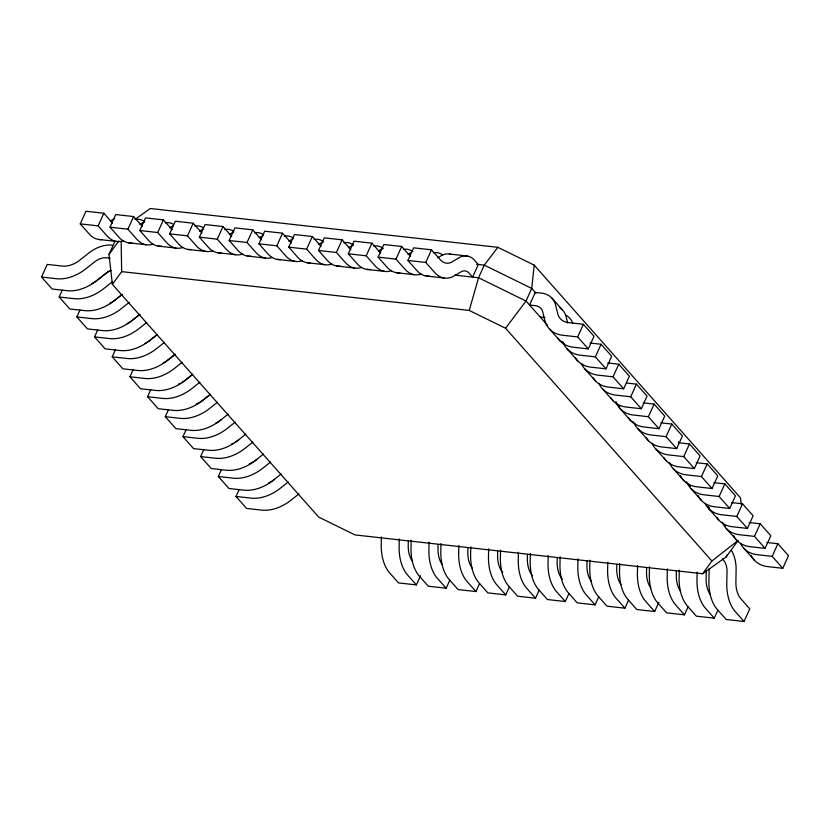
<?xml version="1.0" encoding="UTF-8"?>
<svg xmlns="http://www.w3.org/2000/svg" width="830" height="830" viewBox="0 0 830 830"><rect width="100%" height="100%" fill="white"/><g stroke="black" fill="none" stroke-linecap="round" stroke-linejoin="round"><path stroke-width="1.25" d="M381.416 536.906L381.24 544.356A37.485 22.503 -83.6 0 0 389.664 572.928L398.504 582.909L416.37 584.901L420.54 575.719M399.282 538.909L399.116 546.348A37.485 22.503 -83.6 0 0 407.53 574.931L416.37 584.901M408.298 541.15L408.215 546.877A22.483 13.498 -83.6 0 0 412.469 561.319M411.203 540.237L411.026 547.676A37.485 22.503 -83.6 0 0 419.451 576.259L428.29 586.229L446.167 588.231L449.808 580.191M429.069 542.229L428.903 549.678A37.485 22.503 -83.6 0 0 437.317 578.251L446.167 588.231M438.084 544.47L438.001 550.197A22.483 13.498 -83.6 0 0 442.255 564.639M440.989 543.567L440.813 551.006A37.485 22.503 -83.6 0 0 449.238 579.589L458.077 589.559L475.953 591.551L479.595 583.521M458.855 545.559L458.689 552.998A37.485 22.503 -83.6 0 0 467.103 581.581L475.953 591.551M467.871 547.8L467.788 553.527A22.483 13.498 -83.6 0 0 472.042 567.969M470.776 546.887L470.6 554.336A37.485 22.503 -83.6 0 0 479.024 582.909L487.864 592.89L505.74 594.882L509.381 586.851M488.642 548.879L488.476 556.328A37.485 22.503 -83.6 0 0 496.9 584.911L505.74 594.882M497.658 551.13L497.575 556.857A22.483 13.498 -83.6 0 0 501.828 571.299L502.762 572.441M500.563 550.217L500.397 557.656A37.485 22.503 -83.6 0 0 508.811 586.239L517.65 596.21L535.526 598.212L539.168 590.172M518.428 552.209L518.262 559.648A37.485 22.503 -83.6 0 0 526.687 588.231L535.526 598.212M527.444 554.45L527.361 560.177A22.483 13.498 -83.6 0 0 531.625 574.619L532.549 575.761M530.349 553.537L530.183 560.987A37.485 22.503 -83.6 0 0 538.597 589.559L547.437 599.54L565.313 601.532L568.955 593.502M548.215 555.54L548.049 562.979A37.485 22.503 -83.6 0 0 556.474 591.562L565.313 601.532M557.231 557.781L557.158 563.508A22.483 13.498 -83.6 0 0 561.412 577.95L562.335 579.091M560.136 556.868L559.97 564.307A37.485 22.503 -83.6 0 0 568.384 592.89L577.224 602.86L595.1 604.863L598.741 596.822M578.012 558.86L577.836 566.309A37.485 22.503 -83.6 0 0 586.26 594.882L595.1 604.863M587.028 561.101L586.945 566.828A22.483 13.498 -83.6 0 0 591.199 581.27M589.923 560.198L589.757 567.637A37.485 22.503 -83.6 0 0 598.171 596.22L607.01 606.191L624.886 608.183L628.528 600.152M607.799 562.19L607.622 569.629A37.485 22.503 -83.6 0 0 616.047 598.212L624.886 608.183M616.815 564.431L616.732 570.158A22.483 13.498 -83.6 0 0 620.985 584.6M619.709 563.518L619.543 570.967A37.485 22.503 -83.6 0 0 627.957 599.54L636.797 609.521L654.673 611.513L658.833 602.331M637.585 565.521L637.409 572.959A37.485 22.503 -83.6 0 0 645.833 601.543L654.673 611.513M646.601 567.762L646.518 573.489A22.483 13.498 -83.6 0 0 650.772 587.931M649.496 566.849L649.33 574.287A37.485 22.503 -83.6 0 0 657.744 602.871L666.583 612.841L684.46 614.843L688.101 606.803M667.372 568.841L667.196 576.29A37.485 22.503 -83.6 0 0 675.62 604.863L684.46 614.843M676.388 571.082L676.305 576.809A22.483 13.498 -83.6 0 0 680.559 591.251M679.282 570.168L679.116 577.618A37.485 22.503 -83.6 0 0 687.53 606.201L696.37 616.171L714.246 618.163L717.888 610.133M697.159 572.171L696.993 579.61A37.485 22.503 -83.6 0 0 705.407 608.193L714.246 618.163M706.257 570.687L706.091 580.139A22.483 13.498 -83.6 0 0 710.345 594.581M134.979 219.411L150.282 208.506L497.855 247.319L534.209 265.144L531.74 288.415L526.013 301.041L505.574 328.255L711.891 561.007L702.626 573.738L355.043 534.925L318.699 517.1L112.382 284.348L108.989 254.468L114.716 241.841M505.574 328.255L469.23 310.441L478.547 277.76L484.274 265.144L497.855 247.319M111.241 270.497A14.992 10.541 -41.6 0 0 105.358 273.744L96.56 280.716A37.485 26.352 -41.6 0 1 67.002 290.687L52.114 289.016L41.5 277.054L47.227 264.428L63.526 266.181A22.483 15.801 -41.6 0 0 78.466 261.149L90.491 251.749A29.994 21.092 -41.6 0 1 110.421 245.026L112.06 245.141M101.976 239.559A37.485 22.503 -83.6 0 1 89.08 233.842L80.24 223.872L85.967 211.245L103.833 213.237L112.538 223.063M122.062 294.463L114.239 300.668A37.485 26.352 -41.6 0 1 84.681 310.627L69.793 308.968L59.179 296.995L62.302 290.116M123.359 240.793A37.485 22.503 -83.6 0 1 106.956 235.834L98.116 225.864L103.833 213.237M131.763 242.889A37.485 22.503 -83.6 0 1 118.866 237.162L110.027 227.192L115.754 214.565L133.63 216.568L142.324 226.383M139.741 314.414L131.918 320.619A37.485 26.352 -41.6 0 1 102.36 330.579L87.472 328.908L76.858 316.946L79.981 310.057M153.145 244.124A37.485 22.503 -83.6 0 1 136.743 239.165L127.903 229.194L133.63 216.568M161.549 246.209A37.485 22.503 -83.6 0 1 148.653 240.493L139.814 230.522L145.541 217.896L163.417 219.888L172.121 229.713M157.42 334.365L149.597 340.559A37.485 26.352 -41.6 0 1 120.049 350.519L105.151 348.859L94.547 336.887L97.67 330.008M182.932 247.454A37.485 22.503 -83.6 0 1 166.529 242.485L157.69 232.514L163.417 219.888M175.099 354.306L167.287 360.511A37.485 26.352 -41.6 0 1 137.728 370.471L122.83 368.811L112.226 356.838L115.349 349.949M191.336 249.54A37.485 22.503 -83.6 0 1 178.44 243.823L169.6 233.842L175.327 221.226L193.203 223.218L201.908 233.033M212.719 250.774A37.485 22.503 -83.6 0 1 196.316 245.815L187.476 235.845L193.203 223.218M192.788 374.257L184.966 380.451A37.485 26.352 -41.6 0 1 155.407 390.411L140.519 388.751L129.905 376.789L133.028 369.9M221.122 252.87A37.485 22.503 -83.6 0 1 208.226 247.143L199.387 237.173L205.114 224.546L222.99 226.549L231.695 236.363M242.505 254.105A37.485 22.503 -83.6 0 1 226.102 249.145L217.263 239.165L222.99 226.549M210.467 394.198L202.645 400.402A37.485 26.352 -41.6 0 1 173.086 410.362L158.198 408.702L147.584 396.73L150.707 389.851M250.909 256.19A37.485 22.503 -83.6 0 1 238.013 250.473L229.173 240.503L234.9 227.876L252.776 229.869L261.481 239.694M228.146 414.149L220.324 420.343A37.485 26.352 -41.6 0 1 190.776 430.314L175.877 428.643L165.274 416.681L168.397 409.792M272.302 257.435A37.485 22.503 -83.6 0 1 255.889 252.465L247.05 242.495L252.776 229.869M280.696 259.52A37.485 22.503 -83.6 0 1 267.8 253.793L258.96 243.823L264.687 231.197L282.563 233.199L291.268 243.014M245.825 434.09L238.013 440.294A37.485 26.352 -41.6 0 1 208.454 450.254L193.556 448.594L182.953 436.622L186.076 429.743M302.089 260.755A37.485 22.503 -83.6 0 1 285.676 255.796L276.836 245.825L282.563 233.199M310.493 262.84A37.485 22.503 -83.6 0 1 297.586 257.124L288.747 247.153L294.474 234.527L312.35 236.519L321.054 246.344M263.515 454.041L255.692 460.245A37.485 26.352 -41.6 0 1 226.134 470.205L211.235 468.535L200.632 456.573L203.755 449.684M331.876 264.085A37.485 22.503 -83.6 0 1 315.462 259.116L306.623 249.145L312.35 236.519M340.279 266.171A37.485 22.503 -83.6 0 1 327.383 260.454L318.533 250.473L324.26 237.857L342.136 239.849L350.841 249.664M281.194 473.982L273.371 480.186A37.485 26.352 -41.6 0 1 243.813 490.146L228.924 488.486L218.311 476.513L221.434 469.635M361.662 267.405A37.485 22.503 -83.6 0 1 345.249 262.446L336.409 252.476L342.136 239.849M298.873 493.933L291.05 500.137A37.485 26.352 -41.6 0 1 261.492 510.097L246.603 508.437L235.99 496.465L239.113 489.576M370.066 269.501A37.485 22.503 -83.6 0 1 357.17 263.774L348.32 253.804L354.047 241.177L371.923 243.18L380.628 252.994M391.449 270.736A37.485 22.503 -83.6 0 1 375.036 265.776L366.196 255.796L371.923 243.18M399.853 272.821A37.485 22.503 -83.6 0 1 386.956 267.104L378.117 257.134L383.834 244.508L401.71 246.5L410.414 256.325M421.235 274.066A37.485 22.503 -83.6 0 1 404.822 269.096L395.983 259.126L401.71 246.5M407.904 260.454L413.631 247.838L431.496 249.83L441.187 260.662A22.483 13.498 -83.6 0 0 451.23 262.342L460.256 257.072A29.994 18.011 -83.6 0 1 473.65 259.323L478.308 264.48L472.592 277.096L469.054 273.112A14.992 9.005 -83.6 0 0 461.107 271.773L454.487 275.757A37.485 22.503 -83.6 0 1 434.609 272.427L425.769 262.456L407.904 260.454L416.743 270.435A37.485 22.503 -83.6 0 0 429.639 276.151M425.769 262.456L431.496 249.83M577.67 336.928L583.397 324.302L567.149 322.424A22.483 15.801 -41.6 0 1 558.009 314.695L555.249 303.645A29.994 21.092 -41.6 0 0 543.038 293.343L535.277 292.399L529.55 305.025L535.506 305.689A14.992 10.541 -41.6 0 1 542.747 311.81L544.677 319.975A37.485 26.352 -41.6 0 0 562.782 335.258L577.67 336.928L588.283 348.89L594.01 336.275L583.397 324.302M601.076 344.253L611.689 356.215L605.962 368.842L595.349 356.869L601.076 344.253L590.078 343.018M618.765 364.194L629.368 376.166L623.641 388.782L613.038 376.82L618.765 364.194L607.757 362.969M636.444 384.145L647.047 396.107L641.32 408.733L630.717 396.761L636.444 384.145L626.66 383.055M654.123 404.086L664.726 416.058L659.01 428.685L648.396 416.712L654.123 404.086L643.126 402.861M671.802 424.037L682.416 435.999L676.689 448.625L666.075 436.663L671.802 424.037L660.804 422.812M689.481 443.977L700.095 455.95L694.368 468.577L683.754 456.604L689.481 443.977L678.484 442.753M707.17 463.929L717.774 475.901L712.047 488.517L701.443 476.555L707.17 463.929L696.173 462.704M724.849 483.88L735.453 495.842L729.726 508.468L719.122 496.496L724.849 483.88L713.852 482.645M742.528 503.82L753.142 515.793L747.415 528.409L736.801 516.447L742.528 503.82L731.531 502.596M702.626 573.738L726.084 557.013L727.122 554.72M760.207 523.772L770.821 535.734L765.094 548.36L754.48 536.388L760.207 523.772L749.21 522.537M777.886 543.712L788.5 555.685L782.773 568.311L772.17 556.339L777.886 543.712L766.889 542.488M709.152 568.633A14.992 9.005 -83.6 0 1 709.152 569.774L708.903 580.938A37.485 22.503 -83.6 0 0 717.317 609.521L726.167 619.491L744.033 621.494L749.76 608.867L740.132 597.901A22.483 13.498 -83.6 0 1 735.878 583.459L736.127 568.291A29.994 18.011 -83.6 0 0 731.438 550.466M108.989 254.468L118.825 240.97M112.382 284.348L121.657 271.628L121.159 241.603M726.084 557.013L738.192 540.392L711.891 561.007M112.424 281.723L103.636 288.695A37.485 26.352 -41.6 0 1 74.078 298.665L59.179 296.995M122.29 294.401L113.824 301.041A22.483 15.801 -41.6 0 1 109.425 303.624M129.127 302.442L121.315 308.646A37.485 26.352 -41.6 0 1 91.757 318.606L76.858 316.946M139.969 314.352L131.503 320.982A22.483 15.801 -41.6 0 1 127.115 323.576M146.817 322.393L138.994 328.597A37.485 26.352 -41.6 0 1 109.436 338.557L94.547 336.887M156.673 335.071L149.193 340.933A22.483 15.801 -41.6 0 1 144.794 343.527M164.496 342.344L156.673 348.538A37.485 26.352 -41.6 0 1 127.115 358.498L112.226 356.838M175.327 354.244L166.872 360.884A22.483 15.801 -41.6 0 1 162.472 363.467M182.175 362.285L174.352 368.489A37.485 26.352 -41.6 0 1 144.804 378.449L129.905 376.789M192.031 374.963L184.55 380.825A22.483 15.801 -41.6 0 1 181.656 382.64M199.854 382.236L192.041 388.43A37.485 26.352 -41.6 0 1 162.483 398.39L147.584 396.73M209.71 394.914L202.23 400.776A22.483 15.801 -41.6 0 1 196.316 404.034M217.543 402.177L209.72 408.381A37.485 26.352 -41.6 0 1 180.162 418.341L165.274 416.681M235.222 422.128L227.399 428.322A37.485 26.352 -41.6 0 1 197.841 438.292L182.953 436.622M252.901 442.068L245.078 448.273A37.485 26.352 -41.6 0 1 215.52 458.233L200.632 456.573M270.58 462.02L262.757 468.224A37.485 26.352 -41.6 0 1 233.209 478.184L218.311 476.513M288.259 481.971L280.447 488.165A37.485 26.352 -41.6 0 1 250.888 498.125L235.99 496.465M221.527 419.503L219.919 420.717A22.483 15.801 -41.6 0 1 215.52 423.31M239.216 439.454L237.598 440.668A22.483 15.801 -41.6 0 1 234.693 442.483M256.895 459.405L255.277 460.608A22.483 15.801 -41.6 0 1 249.363 463.877M274.574 479.346L272.956 480.56A22.483 15.801 -41.6 0 1 268.557 483.153M110.203 221.122L114.727 218.487M140 224.453L144.513 221.818M169.787 227.773L173.097 225.781M199.574 231.103L202.883 229.111M229.36 234.434L233.873 231.788M259.147 237.754L263.66 235.118M288.933 241.084L293.447 238.449M318.72 244.404L323.233 241.769M348.507 247.734L353.02 245.099M378.293 251.065L382.806 248.419M408.08 254.385L411.389 252.393M437.867 257.715L442.38 255.08A29.994 18.011 -83.6 0 1 450.732 254.333M449.372 254.011L467.238 256.003M476.586 264.282L484.274 265.144L531.74 288.415L536.004 293.229M80.24 223.872L98.116 225.864M110.027 227.192L127.903 229.194M139.814 230.522L157.69 232.514M169.6 233.842L187.476 235.845M199.387 237.173L217.263 239.165M229.173 240.503L247.05 242.495M258.96 243.823L276.836 245.825M288.747 247.153L306.623 249.145M318.533 250.473L336.409 252.476M348.32 253.804L366.196 255.796M378.117 257.134L395.983 259.126M454.716 275.104L478.547 277.76L526.013 301.041L547.343 325.101M98.5 239.424L116.366 241.426M128.287 242.754L146.163 244.746M158.074 246.085L175.95 248.077M187.86 249.405L205.736 251.407M217.647 252.735L235.523 254.727M247.433 256.065L265.31 258.057M277.22 259.385L295.096 261.388M307.007 262.716L324.883 264.708M336.793 266.036L354.669 268.038M366.58 269.366L384.456 271.358M396.367 272.697L414.243 274.689M426.163 276.017L444.029 278.019M110.141 258.192L106.572 257.798A14.992 10.541 -41.6 0 0 94.745 261.782L85.947 268.754A37.485 26.352 -41.6 0 1 56.399 278.714L41.5 277.054M540.154 316.998L544.926 317.527M121.657 271.628L469.23 310.441M588.283 348.89L573.385 347.231A37.485 26.352 -41.6 0 1 557.625 337.769M595.349 356.869L580.461 355.209A37.485 26.352 -41.6 0 1 562.948 341.981M605.962 368.842L591.064 367.182A37.485 26.352 -41.6 0 1 575.304 357.72M613.038 376.82L598.139 375.16A37.485 26.352 -41.6 0 1 581.415 363.872M623.641 388.782L608.753 387.122A37.485 26.352 -41.6 0 1 592.983 377.66M630.717 396.761L615.818 395.101A37.485 26.352 -41.6 0 1 599.094 383.813M641.32 408.733L626.432 407.074A37.485 26.352 -41.6 0 1 610.673 397.612M648.396 416.712L633.498 415.052A37.485 26.352 -41.6 0 1 615.995 401.824M659.01 428.685L644.111 427.014A37.485 26.352 -41.6 0 1 628.351 417.552M666.075 436.663L651.187 434.993A37.485 26.352 -41.6 0 1 634.452 423.715M676.689 448.625L661.79 446.965A37.485 26.352 -41.6 0 1 646.03 437.503M683.754 456.604L668.866 454.944A37.485 26.352 -41.6 0 1 652.131 443.656M694.368 468.577L679.469 466.906A37.485 26.352 -41.6 0 1 663.71 457.455M701.443 476.555L686.545 474.885A37.485 26.352 -41.6 0 1 669.82 463.607M712.047 488.517L697.159 486.857A37.485 26.352 -41.6 0 1 680.424 475.569M719.122 496.496L704.224 494.836A37.485 26.352 -41.6 0 1 687.499 483.548M729.726 508.468L714.838 506.808A37.485 26.352 -41.6 0 1 698.103 495.52M736.801 516.447L721.913 514.787A37.485 26.352 -41.6 0 1 705.178 503.499M747.415 528.409L732.517 526.749A37.485 26.352 -41.6 0 1 716.757 517.287M754.48 536.388L739.592 534.728A37.485 26.352 -41.6 0 1 722.857 523.44M765.094 548.36L750.196 546.7A37.485 26.352 -41.6 0 1 733.471 535.412M772.17 556.339L757.271 554.679A37.485 26.352 -41.6 0 1 740.547 543.391M782.773 568.311L767.885 566.641A37.485 26.352 -41.6 0 1 751.15 555.363M534.209 265.144L740.526 497.896L741.232 504.121M551.877 298.032L562.481 310.005M561.837 341.452L564.4 344.346M581.457 363.592L583.168 365.511M615.58 402.083L619.844 406.897M632.906 421.619L635.313 424.348M652.027 443.199L653.739 445.129M669.094 462.445L670.796 464.375M686.151 481.69L690.415 486.505M707.99 506.331L709.629 508.178M721.976 522.112L725.389 525.961M549.481 329.043L560.094 341.016M567.16 348.994L577.773 360.957M584.849 368.935L595.452 380.908M602.528 388.886L613.131 400.849M620.207 408.827L630.821 420.8M637.886 428.778L648.5 440.74M655.576 448.719L666.179 460.692M673.255 468.67L683.858 480.643M690.934 488.621L701.537 500.583M708.613 508.562L719.226 520.535M726.292 528.513L736.905 540.475M743.981 548.454L754.584 560.426M722.245 558.746L723.656 560.343A14.992 9.005 -83.6 0 1 727.028 571.777L726.779 582.94A37.485 22.503 -83.6 0 0 735.193 611.513L744.033 621.494M567.647 322.891L565.863 315.618A29.994 21.092 -41.6 0 0 559.98 307.889M678.39 441.716A29.994 21.092 -41.6 0 1 679.023 443.272M433.27 252.787A29.994 18.011 -83.6 0 1 442.681 254.997M343.9 242.806A29.994 18.011 -83.6 0 1 353.321 245.016M403.484 249.457A29.994 18.011 -83.6 0 1 412.894 251.666M373.687 246.137A29.994 18.011 -83.6 0 1 383.107 248.346M314.114 239.486A29.994 18.011 -83.6 0 1 323.534 241.686M565.624 315.016A29.994 21.092 -41.6 0 1 572.928 323.596M180.151 383.419A22.483 15.801 -41.6 0 1 178.637 384.083M233.199 443.251A22.483 15.801 -41.6 0 1 231.684 443.926M110.089 270.424A29.994 21.092 -41.6 0 0 108.18 271.69L96.145 281.09A22.483 15.801 -41.6 0 1 91.746 283.684M135.394 219.525A29.994 18.011 -83.6 0 1 144.804 221.735M165.18 222.855A29.994 18.011 -83.6 0 1 173.346 224.225M194.967 226.175A29.994 18.011 -83.6 0 1 203.143 227.544M224.754 229.505A29.994 18.011 -83.6 0 1 232.929 230.875M254.54 232.825A29.994 18.011 -83.6 0 1 262.716 234.205M284.327 236.156A29.994 18.011 -83.6 0 1 292.502 237.525"/></g></svg>
